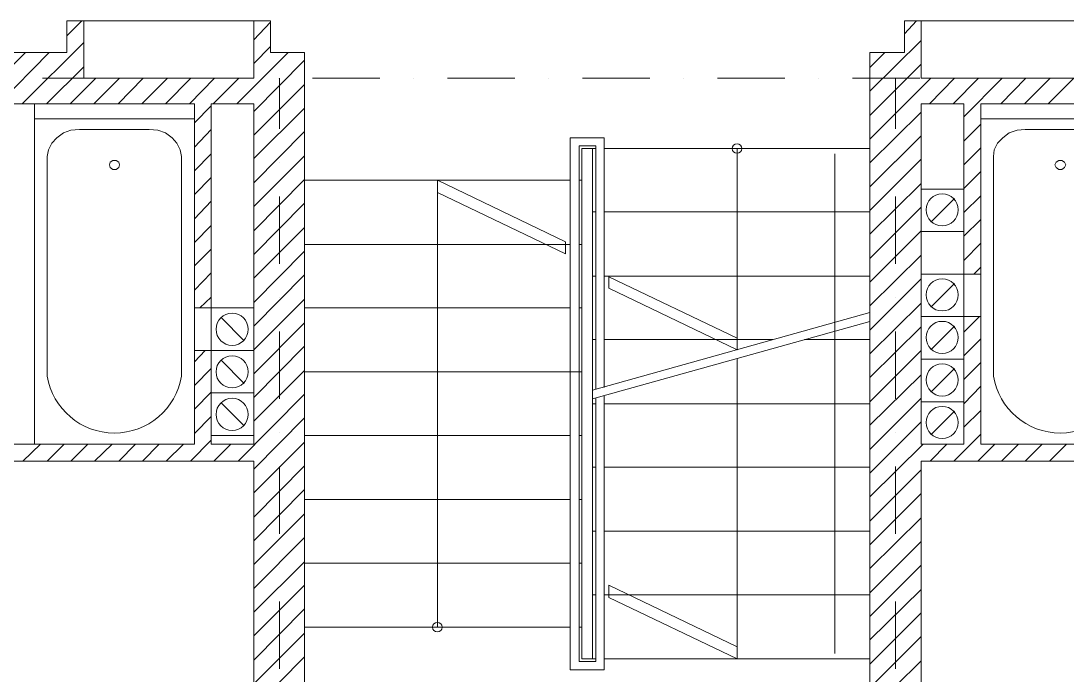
# Model space of a CAD drawing. Header units: millimetres. Extents: x 440 to 72591, y -28954 to 25941.
# Drawn here: x 13177 to 18097, y -20837 to -17760 of the extents above; entities that cross this region are included whole.
import ezdxf

# ---------------------------------------------------------------- set-up
doc = ezdxf.new("R2010")
doc.units = ezdxf.units.MM
doc.layers.add('podkład', color=7, linetype='Continuous')

msp = doc.modelspace()

# ---------------------------------------------------------------- linework, layer by layer
at = {"layer": 'podkład', "color": 1, "lineweight": 5, "transparency": 33554572}
for points in [[(11452.8, -19830.2), (14271.9, -19830.2), (14271.9, -23408), (13510, -23408), (13510, -23649.3), (14510, -23649.3), (14510, -22649.3), (15341.7, -22649.3), (15341.7, -22408), (14510, -22408), (14510, -17909.6), (14351.2, -17909.6), (14351.2, -17760.4), (14271.9, -17760.4), (14271.9, -18030.2), (13471.9, -18030.2), (13471.9, -17760.4), (13392.5, -17760.4), (13392.5, -17909.6), (11271.9, -17909.6)], [(18170.3, -23649.3), (17170.3, -23649.3), (17170.3, -22649.3), (16341.7, -22649.3), (16341.7, -22408), (17170.3, -22408), (17170.3, -17909.6), (17332.2, -17909.6), (17332.2, -17760.4), (17411.6, -17760.4), (17411.6, -18030.2), (18211.6, -18030.2)], [(11452.8, -18150.9), (13992.5, -18150.9), (13992.5, -19750.9), (11452.8, -19750.9)], [(20230.6, -18150.9), (17690.9, -18150.9), (17690.9, -19750.9), (20230.6, -19750.9)], [(20230.6, -19830.2), (17411.6, -19830.2), (17411.6, -23408), (18170.3, -23408)]]:
    msp.add_lwpolyline(points, dxfattribs=at)
at = {"layer": 'podkład', "color": 8, "lineweight": 5, "true_color": 0x808080, "transparency": 33554572}
for points in [[(13392.5, -17830.2), (13462.4, -17760.4)], [(17332.2, -17820.7), (17389.3, -17760.4)], [(14271.9, -17849.3), (14351.2, -17766.7)], [(17170.3, -18090.6), (17411.6, -17852.5)], [(12957.6, -18150.9), (13198.9, -17909.6)], [(13071.9, -18150.9), (13310, -17909.6)], [(13183, -18150.9), (13471.9, -17862)], [(14192.5, -18150.9), (14433.8, -17909.6)], [(14271.9, -17960.4), (14351.2, -17881)], [(17170.3, -17979.4), (17240.1, -17909.6)], [(14271.9, -18185.8), (14510, -17944.5)], [(13297.3, -18150.9), (13471.9, -17976.3)], [(17170.3, -18204.8), (17411.6, -17963.6)], [(13408.4, -18150.9), (13529, -18030.2)], [(13519.5, -18150.9), (13640.1, -18030.2)], [(13633.8, -18150.9), (13751.2, -18030.2)], [(13744.9, -18150.9), (13865.5, -18030.2)], [(13856, -18150.9), (13976.6, -18030.2)], [(13970.3, -18150.9), (14087.8, -18030.2)], [(14081.4, -18150.9), (14202, -18030.2)], [(17170.3, -18316), (17456, -18030.2)], [(17449.7, -18150.9), (17567.1, -18030.2)], [(17560.8, -18150.9), (17681.4, -18030.2)], [(17611.6, -18211.2), (17792.5, -18030.2)], [(17786.2, -18150.9), (17903.6, -18030.2)], [(17897.3, -18150.9), (18017.9, -18030.2)], [(18008.4, -18150.9), (18129, -18030.2)], [(14271.9, -18296.9), (14510, -18058.8)], [(13992.5, -18239.8), (14071.9, -18160.4)], [(14271.9, -18408), (14510, -18169.9)], [(17170.3, -18427.1), (17411.6, -18189)], [(17611.6, -18325.5), (17690.9, -18246.1)], [(13992.5, -18354), (14071.9, -18271.5)], [(14271.9, -18522.3), (14510, -18281)], [(17170.3, -18541.3), (17411.6, -18300.1)], [(13992.5, -18465.2), (14071.9, -18385.8)], [(14271.9, -18633.4), (14510, -18395.3)], [(17611.6, -18436.6), (17690.9, -18357.2)], [(17170.3, -18652.5), (17411.6, -18411.2)], [(13992.5, -18576.3), (14071.9, -18496.9)], [(17611.6, -18547.7), (17690.9, -18468.3)], [(14271.9, -18747.7), (14510, -18506.4)], [(17170.3, -18763.6), (17411.6, -18525.5)], [(17611.6, -18662), (17690.9, -18582.6)], [(13992.5, -18690.6), (14071.9, -18608)], [(14271.9, -18858.8), (14510, -18617.5)], [(17170.3, -18877.9), (17411.6, -18636.6)], [(17611.6, -18773.1), (17690.9, -18693.7)], [(13992.5, -18801.7), (14071.9, -18722.3)], [(14271.9, -18969.9), (14510, -18731.8)], [(17170.3, -18989), (17411.6, -18747.7)], [(13992.5, -18912.8), (14071.9, -18833.4)], [(14271.9, -19084.2), (14510, -18842.9)], [(17611.6, -18887.4), (17690.9, -18804.8)], [(17170.3, -19100.1), (17411.6, -18862)], [(17659.2, -18950.9), (17690.9, -18919.1)], [(13992.5, -19027.1), (14071.9, -18944.5)], [(14271.9, -19195.3), (14510, -18954)], [(17170.3, -19214.4), (17411.6, -18973.1)], [(14017.9, -19109.6), (14071.9, -19058.8)], [(14271.9, -19306.4), (14510, -19068.3)], [(17170.3, -19325.5), (17411.6, -19087.4)], [(14071.9, -19109.6), (13992.5, -19109.6)], [(14271.9, -19420.7), (14510, -19179.4)], [(17611.6, -19223.9), (17684.6, -19150.9)], [(17170.3, -19436.6), (17411.6, -19198.5)], [(17611.6, -19335), (17690.9, -19255.6)], [(13992.5, -19363.6), (14043.3, -19309.6)], [(14071.9, -19309.6), (13992.5, -19309.6)], [(14271.9, -19531.8), (14510, -19290.6)], [(17170.3, -19550.9), (17411.6, -19309.6)], [(17611.6, -19446.1), (17690.9, -19366.7)], [(13992.5, -19474.7), (14071.9, -19395.3)], [(14271.9, -19642.9), (14510, -19404.8)], [(17170.3, -19662), (17411.6, -19423.9)], [(17611.6, -19560.4), (17690.9, -19477.9)], [(13992.5, -19585.8), (14071.9, -19506.4)], [(14198.9, -19830.2), (14510, -19516)], [(17170.3, -19776.3), (17411.6, -19535)], [(13992.5, -19700.1), (14071.9, -19620.7)], [(14271.9, -19868.3), (14510, -19627.1)], [(17611.6, -19671.5), (17690.9, -19592.1)], [(17170.3, -19887.4), (17411.6, -19646.1)], [(17563.9, -19830.2), (17690.9, -19703.3)], [(13186.2, -19830.2), (13268.7, -19750.9)], [(13300.4, -19830.2), (13379.8, -19750.9)], [(13411.6, -19830.2), (13490.9, -19750.9)], [(13522.7, -19830.2), (13605.2, -19750.9)], [(13637, -19830.2), (13716.3, -19750.9)], [(13748.1, -19830.2), (13827.4, -19750.9)], [(13859.2, -19830.2), (13941.7, -19750.9)], [(13973.5, -19830.2), (14071.9, -19731.8)], [(14084.6, -19830.2), (14163.9, -19750.9)], [(14271.9, -19979.4), (14510, -19741.3)], [(17170.3, -19998.5), (17421.1, -19750.9)], [(17452.8, -19830.2), (17532.2, -19750.9)], [(17678.2, -19830.2), (17757.6, -19750.9)], [(17789.3, -19830.2), (17868.7, -19750.9)], [(17900.4, -19830.2), (17979.8, -19750.9)], [(18014.7, -19830.2), (18094.1, -19750.9)], [(14271.9, -20093.7), (14510, -19852.5)], [(17170.3, -20112.8), (17411.6, -19871.5)], [(14271.9, -20204.8), (14510, -19963.6)], [(17170.3, -20223.9), (17411.6, -19982.6)], [(14271.9, -20316), (14510, -20077.9)], [(17170.3, -20335), (17411.6, -20096.9)], [(14271.9, -20430.2), (14510, -20189)], [(17170.3, -20449.3), (17411.6, -20208)], [(14271.9, -20541.3), (14510, -20303.3)], [(17170.3, -20560.4), (17411.6, -20319.1)], [(14271.9, -20652.5), (14510, -20414.4)], [(17170.3, -20671.5), (17411.6, -20433.4)], [(14271.9, -20766.7), (14510, -20525.5)], [(17170.3, -20785.8), (17411.6, -20544.5)], [(14271.9, -20877.9), (14510, -20639.8)], [(17170.3, -20896.9), (17411.6, -20655.6)], [(14271.9, -20992.1), (14510, -20750.9)], [(17170.3, -21008), (17411.6, -20769.9)]]:
    msp.add_lwpolyline(points, dxfattribs=at)
at = {"layer": 'podkład', "color": 7, "lineweight": 5, "transparency": 33554572}
for points in [[(13471.9, -17760.4), (14271.9, -17760.4)], [(18211.6, -17760.4), (17411.6, -17760.4)], [(13240.1, -18220.7), (13240.1, -18150.9)], [(18056, -18150.9), (17795.7, -18150.9)], [(17690.9, -18268.3), (17690.9, -18528.7)], [(15919.5, -19484.2), (15919.5, -18309.6), (15760.8, -18309.6), (15760.8, -20811.2), (15919.5, -20811.2), (15919.5, -19525.5)], [(15881.4, -19493.7), (15881.4, -18347.7), (15802, -18347.7), (15802, -20773.1), (15881.4, -20773.1), (15881.4, -19535)], [(15881.4, -18360.4), (15814.7, -18360.4), (15814.7, -20760.4), (15881.4, -20760.4)], [(15865.5, -18360.4), (15865.5, -20760.4)], [(17170.3, -18360.4), (15919.5, -18360.4)], [(16544.9, -18360.4), (16544.9, -19306.4), (15941.7, -19017.5), (15941.7, -18963.6), (16544.9, -19252.5)], [(17005.2, -18385.8), (17005.2, -18411.2), (17005.2, -20706.4), (17005.2, -20735)], [(15760.8, -18509.6), (14510, -18509.6)], [(15135.4, -20611.2), (15135.4, -18509.6), (15738.5, -18798.5), (15738.5, -18855.6), (15135.4, -18566.7)], [(15814.7, -18509.6), (15802, -18509.6)], [(17567.1, -18595.3), (17456, -18706.4)], [(15881.4, -18658.8), (15865.5, -18658.8)], [(17170.3, -18658.8), (15919.5, -18658.8)], [(15760.8, -18811.2), (14510, -18811.2)], [(15814.7, -18811.2), (15802, -18811.2)], [(15881.4, -18960.4), (15865.5, -18960.4)], [(17170.3, -18960.4), (15919.5, -18960.4)], [(17611.6, -18950.9), (17690.9, -18950.9)], [(17567.1, -18995.3), (17456, -19106.4)], [(14271.9, -19309.6), (14271.9, -19109.6), (14071.9, -19109.6), (14071.9, -19309.6)], [(15760.8, -19109.6), (14510, -19109.6)], [(15814.7, -19109.6), (15802, -19109.6)], [(15865.5, -19496.9), (17170.3, -19131.8)], [(14116.3, -19154), (14227.4, -19265.2)], [(15865.5, -19538.2), (17170.3, -19173.1)], [(17611.6, -19150.9), (17690.9, -19150.9)], [(17567.1, -19195.3), (17456, -19306.4)], [(15881.4, -19258.8), (15865.5, -19258.8)], [(16713.1, -19258.8), (15919.5, -19258.8)], [(17170.3, -19258.8), (16862.4, -19258.8)], [(14271.9, -19509.6), (14271.9, -19309.6), (14071.9, -19309.6), (14071.9, -19509.6)], [(14116.3, -19354), (14227.4, -19465.2)], [(16544.9, -19347.7), (16544.9, -20760.4), (15941.7, -20471.5), (15941.7, -20414.4), (16544.9, -20703.3)], [(15814.7, -19411.2), (14510, -19411.2)], [(17567.1, -19395.3), (17456, -19506.4)], [(14116.3, -19554), (14227.4, -19665.2)], [(15881.4, -19560.4), (15865.5, -19560.4)], [(17170.3, -19560.4), (15919.5, -19560.4)], [(17567.1, -19595.3), (17456, -19706.4)], [(15760.8, -19709.6), (14510, -19709.6)], [(15814.7, -19709.6), (15802, -19709.6)], [(15881.4, -19858.8), (15865.5, -19858.8)], [(17170.3, -19858.8), (15919.5, -19858.8)], [(17411.6, -20239.8), (17411.6, -19976.3)], [(15760.8, -20011.2), (14510, -20011.2)], [(15814.7, -20011.2), (15802, -20011.2)], [(15881.4, -20160.4), (15865.5, -20160.4), (15881.4, -20160.4)], [(17170.3, -20160.4), (15919.5, -20160.4)], [(15760.8, -20309.6), (14510, -20309.6)], [(15814.7, -20309.6), (15802, -20309.6)], [(15881.4, -20458.8), (15865.5, -20458.8)], [(17170.3, -20458.8), (15919.5, -20458.8)], [(15760.8, -20611.2), (14510, -20611.2)], [(15814.7, -20611.2), (15802, -20611.2)], [(17170.3, -20760.4), (15919.5, -20760.4)]]:
    msp.add_lwpolyline(points, dxfattribs=at)
at = {"layer": 'podkład', "color": 6, "lineweight": 5, "transparency": 33554572}
for points in [[(13278.2, -18030.2), (13595.7, -18030.2)], [(13754.4, -18030.2), (13754.4, -18030.2)], [(13913.1, -18030.2), (14230.6, -18030.2)], [(14389.3, -18030.2), (14389.3, -18030.2)], [(14392.5, -18030.2), (14392.5, -18268.3)], [(14548.1, -18030.2), (14865.5, -18030.2)], [(15024.3, -18030.2), (15024.3, -18030.2)], [(15183, -18030.2), (15500.4, -18030.2)], [(15659.2, -18030.2), (15659.2, -18030.2)], [(15817.9, -18030.2), (16135.4, -18030.2)], [(16294.1, -18030.2), (16294.1, -18030.2)], [(16452.8, -18030.2), (16770.3, -18030.2)], [(16929, -18030.2), (16929, -18030.2)], [(17087.8, -18030.2), (17405.2, -18030.2)], [(17290.9, -18030.2), (17290.9, -18268.3)], [(17563.9, -18030.2), (17563.9, -18030.2)], [(17722.7, -18030.2), (18040.1, -18030.2)], [(14392.5, -18427.1), (14392.5, -18427.1)], [(17290.9, -18427.1), (17290.9, -18427.1)], [(14392.5, -18585.8), (14392.5, -18903.3)], [(17290.9, -18585.8), (17290.9, -18903.3)], [(14392.5, -19062), (14392.5, -19062)], [(17290.9, -19062), (17290.9, -19062)], [(14392.5, -19220.7), (14392.5, -19538.2)], [(17290.9, -19220.7), (17290.9, -19538.2)], [(14392.5, -19696.9), (14392.5, -19696.9)], [(17290.9, -19696.9), (17290.9, -19696.9)], [(14392.5, -19855.6), (14392.5, -20173.1)], [(17290.9, -19855.6), (17290.9, -20173.1)], [(14392.5, -20331.8), (14392.5, -20331.8)], [(17290.9, -20331.8), (17290.9, -20331.8)], [(14392.5, -20490.6), (14392.5, -20808)], [(17290.9, -20490.6), (17290.9, -20808)]]:
    msp.add_lwpolyline(points, dxfattribs=at)
at = {"layer": 'podkład', "color": 1, "lineweight": 5, "transparency": 33554572}
for points in [[(14271.9, -18150.9), (14271.9, -19750.9), (14071.9, -19750.9), (14071.9, -18150.9)], [(17411.6, -19750.9), (17411.6, -18150.9), (17611.6, -18150.9), (17611.6, -19750.9)]]:
    msp.add_lwpolyline(points, close=True, dxfattribs=at)
at = {"layer": 'podkład', "color": 7, "lineweight": 5, "transparency": 33554572}
for points in [[(13992.5, -19750.9), (13992.5, -18220.7), (13240.1, -18220.7), (13240.1, -19750.9)], [(17690.9, -19750.9), (17690.9, -18220.7), (18440.1, -18220.7), (18440.1, -19750.9)], [(16875.1, -18360.4), (17135.4, -18360.4)], [(13592.5, -18436.6), (13595.7, -18423.9), (13608.4, -18417.5), (13624.3, -18417.5), (13637, -18423.9), (13640.1, -18436.6), (13637, -18449.3), (13624.3, -18458.8), (13608.4, -18458.8), (13595.7, -18449.3)], [(18090.9, -18436.6), (18084.6, -18423.9), (18071.9, -18417.5), (18059.2, -18417.5), (18046.5, -18423.9), (18040.1, -18436.6), (18046.5, -18449.3), (18059.2, -18458.8), (18071.9, -18458.8), (18084.6, -18449.3)], [(15284.6, -18509.6), (15548.1, -18509.6)], [(17411.6, -18550.9), (17611.6, -18550.9), (17611.6, -18750.9), (17411.6, -18750.9)], [(17411.6, -18950.9), (17611.6, -18950.9), (17611.6, -19150.9), (17411.6, -19150.9)], [(17411.6, -19150.9), (17611.6, -19150.9), (17611.6, -19350.9), (17411.6, -19350.9)], [(17411.6, -19350.9), (17611.6, -19350.9), (17611.6, -19550.9), (17411.6, -19550.9)], [(14271.9, -19709.6), (14271.9, -19509.6), (14071.9, -19509.6), (14071.9, -19709.6)], [(17411.6, -19550.9), (17611.6, -19550.9), (17611.6, -19750.9), (17411.6, -19750.9)], [(18056, -19750.9), (17795.7, -19750.9)], [(17795.7, -19830.2), (18056, -19830.2)], [(15284.6, -20611.2), (15548.1, -20611.2)], [(16875.1, -20760.4), (17135.4, -20760.4)]]:
    msp.add_lwpolyline(points, close=True, dxfattribs=at)
for points in [[(13300.4, -19430.2), (13300.4, -18398.5), (13306.8, -18366.7), (13322.7, -18335), (13344.9, -18309.6), (13376.6, -18287.4), (13411.6, -18274.7), (13452.8, -18271.5), (13779.8, -18271.5), (13821.1, -18274.7), (13856, -18287.4), (13887.8, -18309.6), (13910, -18335), (13925.8, -18366.7), (13932.2, -18398.5), (13932.2, -19430.2, -0.84955)], [(18379.8, -19430.2), (18379.8, -18398.5), (18376.6, -18366.7), (18360.8, -18335), (18335.4, -18309.6), (18306.8, -18287.4), (18268.7, -18274.7), (18230.6, -18271.5), (17900.4, -18271.5), (17862.4, -18274.7), (17824.3, -18287.4), (17795.7, -18309.6), (17770.3, -18335), (17754.4, -18366.7), (17751.2, -18398.5), (17751.2, -19430.2, 0.853052)]]:
    msp.add_lwpolyline(points, format="xyb", close=True, dxfattribs=at)
for centre in [(17509.7, -18648.7), (17509.7, -19048.7), (14170, -19210.6), (17509.7, -19248.7), (14170, -19410.6), (17509.7, -19448.7), (14170, -19610.6), (17509.7, -19648.7)]:
    msp.add_circle(centre, 75.6, dxfattribs=at)
for centre, major_axis, ratio, start_param, end_param in [((16544.9, -18360.6), (-23.2, 0), 0.966181, 4.712389, 10.995574), ((15135.4, -20611.4), (23.2, 0), 0.966235, 1.570796333270724, 7.85398164045031)]:
    msp.add_ellipse(centre, major_axis=major_axis, ratio=ratio, start_param=start_param, end_param=end_param, dxfattribs=at)

doc.saveas('drawing.dxf')
